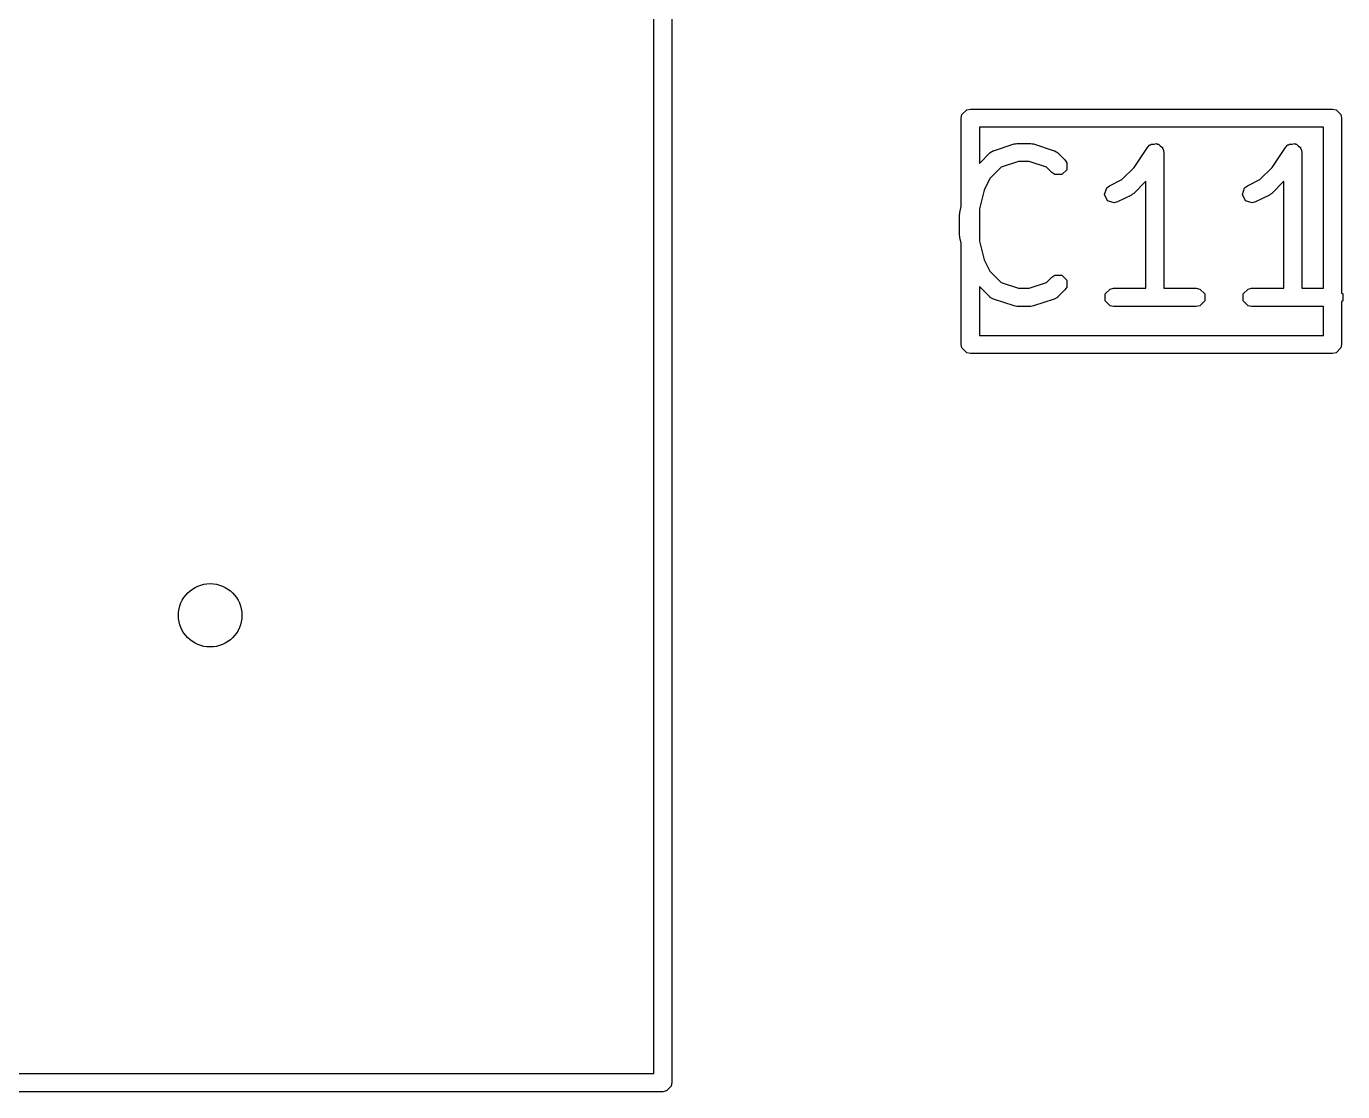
# Model space of a CAD drawing. Header units: inches. Extents: x -1.73 to 1.98, y -0.03 to 4.65.
# Drawn here: x 0.0428 to 0.329, y 0.1319 to 0.3634 of the extents above; entities that cross this region are included whole.
import ezdxf

# ---------------------------------------------------------------- set-up
doc = ezdxf.new("R2010")
doc.units = ezdxf.units.IN
doc.header["$MEASUREMENT"] = 0
doc.layers.add('BLACK', color=250, linetype='CONTINUOUS')

msp = doc.modelspace()

# ---------------------------------------------------------------- linework, layer by layer
at = {"layer": 'BLACK', "linetype": 'CONTINUOUS'}
for p, q in [((0.18317, 1.13386), (0.18317, 0.13386)), ((0.17923, 0.13583), (0.17923, 1.13189)), ((0.24606, 0.3435), (0.24621, 0.34426)), ((0.24606, 0.32427), (0.24606, 0.3435)), ((0.24621, 0.34426), (0.24728, 0.34532)), ((0.24728, 0.34532), (0.24803, 0.34547)), ((0.24803, 0.34547), (0.32677, 0.34547)), ((0.32677, 0.34547), (0.32752, 0.34532)), ((0.32752, 0.34532), (0.32859, 0.34426)), ((0.32859, 0.34426), (0.32874, 0.3435)), ((0.32874, 0.3435), (0.32874, 0.30551)), ((0.25, 0.34154), (0.25, 0.33366)), ((0.3248, 0.34154), (0.25, 0.34154)), ((0.3248, 0.3065), (0.3248, 0.34154)), ((0.25303, 0.3364), (0.25753, 0.3379)), ((0.25753, 0.3379), (0.25785, 0.33793)), ((0.25785, 0.33793), (0.25816, 0.338)), ((0.25816, 0.338), (0.26115, 0.338)), ((0.26115, 0.338), (0.26146, 0.33793)), ((0.26146, 0.33793), (0.26178, 0.3379)), ((0.26178, 0.3379), (0.26628, 0.3364)), ((0.28651, 0.33712), (0.28706, 0.33766)), ((0.28706, 0.33766), (0.28725, 0.3377)), ((0.28725, 0.3377), (0.2874, 0.33785)), ((0.2874, 0.33785), (0.28797, 0.33785)), ((0.28797, 0.33785), (0.28853, 0.33796)), ((0.28853, 0.33796), (0.2887, 0.33785)), ((0.2887, 0.33785), (0.2889, 0.33785)), ((0.2889, 0.33785), (0.28931, 0.33744)), ((0.31651, 0.33712), (0.31705, 0.33766)), ((0.31705, 0.33766), (0.31725, 0.3377)), ((0.31725, 0.3377), (0.31739, 0.33785)), ((0.31739, 0.33785), (0.31797, 0.33785)), ((0.31797, 0.33785), (0.31853, 0.33796)), ((0.31853, 0.33796), (0.3187, 0.33785)), ((0.3187, 0.33785), (0.3189, 0.33785)), ((0.3189, 0.33785), (0.31931, 0.33744)), ((0.25, 0.33366), (0.25226, 0.33592)), ((0.25226, 0.33592), (0.25235, 0.33597)), ((0.25235, 0.33597), (0.25237, 0.33602)), ((0.25237, 0.33602), (0.25264, 0.33617)), ((0.25264, 0.33617), (0.2529, 0.33635)), ((0.2529, 0.33635), (0.25295, 0.33635)), ((0.25295, 0.33635), (0.25303, 0.3364)), ((0.26628, 0.3364), (0.26636, 0.33635)), ((0.26636, 0.33635), (0.26641, 0.33635)), ((0.26641, 0.33635), (0.26667, 0.33617)), ((0.26667, 0.33617), (0.26694, 0.33602)), ((0.26694, 0.33602), (0.26696, 0.33597)), ((0.26696, 0.33597), (0.26705, 0.33592)), ((0.26705, 0.33592), (0.26855, 0.33442)), ((0.28362, 0.33278), (0.28651, 0.33712)), ((0.28931, 0.33744), (0.28979, 0.33712)), ((0.28979, 0.33712), (0.28983, 0.33692)), ((0.28983, 0.33692), (0.28997, 0.33678)), ((0.28997, 0.33678), (0.29012, 0.33603)), ((0.29012, 0.33603), (0.29012, 0.3065)), ((0.31362, 0.33278), (0.31651, 0.33712)), ((0.31931, 0.33744), (0.31978, 0.33712)), ((0.31978, 0.33712), (0.31982, 0.33692)), ((0.31982, 0.33692), (0.31997, 0.33678)), ((0.31997, 0.33678), (0.32012, 0.33603)), ((0.32012, 0.33603), (0.32012, 0.3065)), ((0.25472, 0.33281), (0.25227, 0.33036)), ((0.25847, 0.33406), (0.25472, 0.33281)), ((0.26084, 0.33406), (0.25847, 0.33406)), ((0.26459, 0.33281), (0.26084, 0.33406)), ((0.26576, 0.33164), (0.26459, 0.33281)), ((0.26897, 0.33227), (0.26791, 0.33121)), ((0.26855, 0.33442), (0.26897, 0.33378)), ((0.26897, 0.33378), (0.26897, 0.33227)), ((0.28099, 0.33015), (0.28362, 0.33278)), ((0.31098, 0.33015), (0.31362, 0.33278)), ((0.25227, 0.33036), (0.25101, 0.32784)), ((0.2664, 0.33121), (0.26576, 0.33164)), ((0.26791, 0.33121), (0.2664, 0.33121)), ((0.27827, 0.32879), (0.28099, 0.33015)), ((0.28618, 0.32978), (0.28354, 0.32714)), ((0.28618, 0.3065), (0.28618, 0.32978)), ((0.30827, 0.32879), (0.31098, 0.33015)), ((0.31618, 0.32978), (0.31354, 0.32714)), ((0.31618, 0.3065), (0.31618, 0.32978)), ((0.25101, 0.32784), (0.25, 0.32379)), ((0.27719, 0.32689), (0.27767, 0.32832)), ((0.27786, 0.32554), (0.27719, 0.32689)), ((0.27767, 0.32832), (0.27827, 0.32879)), ((0.28303, 0.32677), (0.28003, 0.32527)), ((0.28328, 0.32696), (0.28303, 0.32677)), ((0.28354, 0.32714), (0.28328, 0.32696)), ((0.30719, 0.32689), (0.30766, 0.32832)), ((0.30786, 0.32554), (0.30719, 0.32689)), ((0.30766, 0.32832), (0.30827, 0.32879)), ((0.31303, 0.32677), (0.31003, 0.32527)), ((0.31328, 0.32696), (0.31303, 0.32677)), ((0.31354, 0.32714), (0.31328, 0.32696)), ((0.24575, 0.32301), (0.24606, 0.32427)), ((0.25, 0.32379), (0.25, 0.31677)), ((0.27929, 0.32507), (0.27786, 0.32554)), ((0.28003, 0.32527), (0.27929, 0.32507)), ((0.30929, 0.32507), (0.30786, 0.32554)), ((0.31003, 0.32527), (0.30929, 0.32507)), ((0.24569, 0.32253), (0.24574, 0.32277)), ((0.24569, 0.31803), (0.24569, 0.32253)), ((0.24574, 0.32277), (0.24575, 0.32301)), ((0.24574, 0.31779), (0.24569, 0.31803)), ((0.24575, 0.31755), (0.24574, 0.31779)), ((0.24606, 0.31629), (0.24575, 0.31755)), ((0.24606, 0.29429), (0.24606, 0.31629)), ((0.25, 0.31677), (0.25101, 0.31272)), ((0.25101, 0.31272), (0.25227, 0.3102)), ((0.25227, 0.3102), (0.25472, 0.30775)), ((0.26576, 0.30892), (0.2664, 0.30935)), ((0.2664, 0.30935), (0.26791, 0.30935)), ((0.26791, 0.30935), (0.26897, 0.30828)), ((0.25226, 0.30464), (0.25, 0.3069)), ((0.25, 0.3069), (0.25, 0.29626)), ((0.25472, 0.30775), (0.25847, 0.3065)), ((0.25847, 0.3065), (0.26084, 0.3065)), ((0.26084, 0.3065), (0.26459, 0.30775)), ((0.26459, 0.30775), (0.26576, 0.30892)), ((0.26897, 0.30678), (0.26855, 0.30614)), ((0.26897, 0.30828), (0.26897, 0.30678)), ((0.27733, 0.30528), (0.2784, 0.30635)), ((0.2784, 0.30635), (0.27915, 0.3065)), ((0.27915, 0.3065), (0.28618, 0.3065)), ((0.29012, 0.3065), (0.29715, 0.3065)), ((0.29715, 0.3065), (0.2979, 0.30635)), ((0.2979, 0.30635), (0.29897, 0.30528)), ((0.30733, 0.30528), (0.3084, 0.30635)), ((0.3084, 0.30635), (0.30915, 0.3065)), ((0.30915, 0.3065), (0.31618, 0.3065)), ((0.32012, 0.3065), (0.3248, 0.3065)), ((0.25235, 0.30458), (0.25226, 0.30464)), ((0.25237, 0.30454), (0.25235, 0.30458)), ((0.25264, 0.30439), (0.25237, 0.30454)), ((0.2529, 0.30421), (0.25264, 0.30439)), ((0.25295, 0.30421), (0.2529, 0.30421)), ((0.25303, 0.30416), (0.25295, 0.30421)), ((0.25753, 0.30266), (0.25303, 0.30416)), ((0.26628, 0.30416), (0.26178, 0.30266)), ((0.26636, 0.30421), (0.26628, 0.30416)), ((0.26641, 0.30421), (0.26636, 0.30421)), ((0.26667, 0.30439), (0.26641, 0.30421)), ((0.26694, 0.30454), (0.26667, 0.30439)), ((0.26696, 0.30458), (0.26694, 0.30454)), ((0.26705, 0.30464), (0.26696, 0.30458)), ((0.26855, 0.30614), (0.26705, 0.30464)), ((0.27733, 0.30378), (0.27733, 0.30528)), ((0.2784, 0.30271), (0.27733, 0.30378)), ((0.29897, 0.30378), (0.2979, 0.30271)), ((0.29897, 0.30528), (0.29897, 0.30378)), ((0.30733, 0.30378), (0.30733, 0.30528)), ((0.3084, 0.30271), (0.30733, 0.30378)), ((0.32874, 0.30551), (0.32897, 0.30528)), ((0.32897, 0.30378), (0.32874, 0.30355)), ((0.32874, 0.30355), (0.32874, 0.29429)), ((0.32897, 0.30528), (0.32897, 0.30378)), ((0.25785, 0.30262), (0.25753, 0.30266)), ((0.25816, 0.30256), (0.25785, 0.30262)), ((0.26115, 0.30256), (0.25816, 0.30256)), ((0.26146, 0.30262), (0.26115, 0.30256)), ((0.26178, 0.30266), (0.26146, 0.30262)), ((0.27915, 0.30256), (0.2784, 0.30271)), ((0.29715, 0.30256), (0.27915, 0.30256)), ((0.2979, 0.30271), (0.29715, 0.30256)), ((0.30915, 0.30256), (0.3084, 0.30271)), ((0.3248, 0.30256), (0.30915, 0.30256)), ((0.3248, 0.29626), (0.3248, 0.30256)), ((0.25, 0.29626), (0.3248, 0.29626)), ((0.24621, 0.29354), (0.24606, 0.29429)), ((0.24728, 0.29247), (0.24621, 0.29354)), ((0.24803, 0.29232), (0.24728, 0.29247)), ((0.32677, 0.29232), (0.24803, 0.29232)), ((0.32752, 0.29247), (0.32677, 0.29232)), ((0.32859, 0.29354), (0.32752, 0.29247)), ((0.32874, 0.29429), (0.32859, 0.29354)), ((-0.81683, 0.13583), (0.17923, 0.13583)), ((0.1812, 0.13189), (-0.8188, 0.13189)), ((0.18195, 0.13204), (0.1812, 0.13189)), ((0.18302, 0.1331), (0.18195, 0.13204)), ((0.18317, 0.13386), (0.18302, 0.1331))]:
    msp.add_line(p, q, dxfattribs=at)
at = {"layer": 'BLACK'}
msp.add_circle((0.08278, 0.23543), 0.00689, dxfattribs=at)
msp.add_circle((0.08278, 0.23543), 0.00689, dxfattribs=at)

doc.saveas('drawing.dxf')
